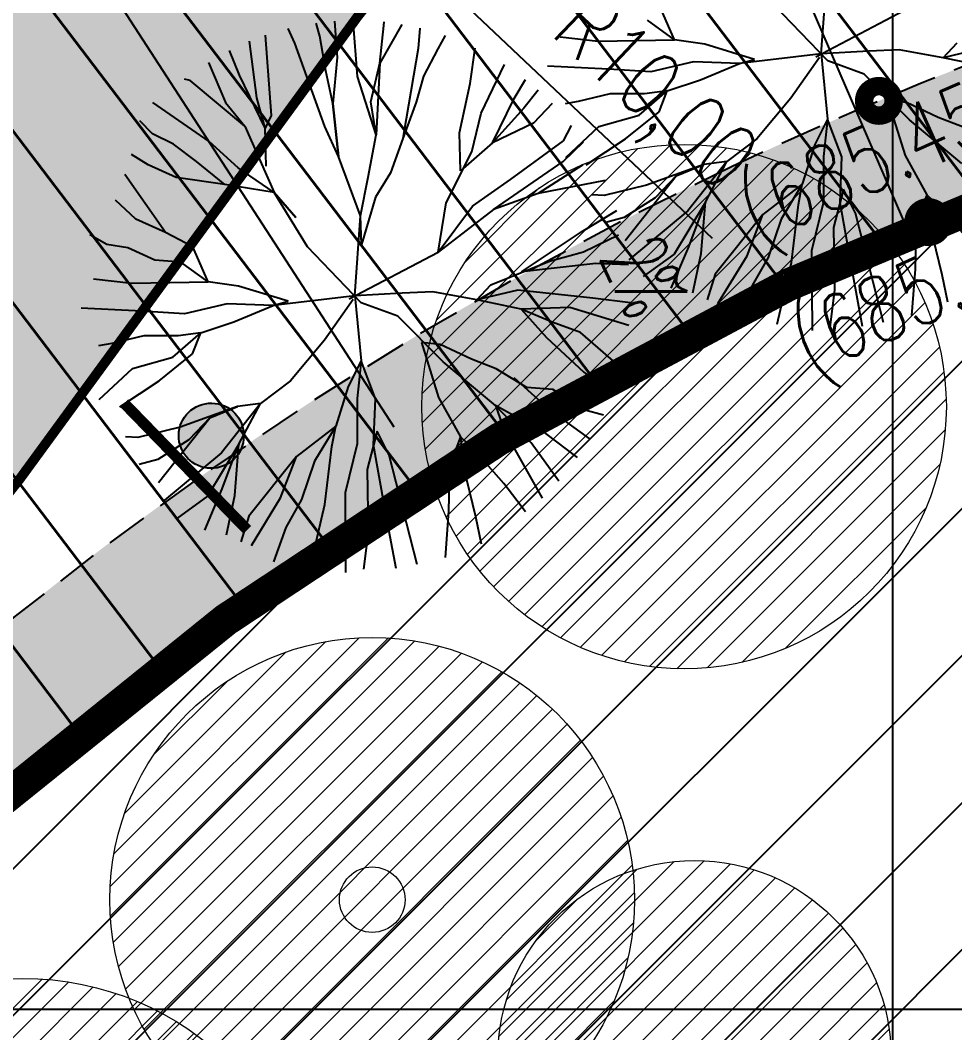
# Model space of a CAD drawing. Extents: x 352140 to 354978, y 6304672 to 6307963.
# Drawn here: x 352286.69 to 352300.95, y 6305999.64 to 6306015.08 of the extents above; entities that cross this region are included whole.
import ezdxf
from ezdxf.enums import TextEntityAlignment as Align

# ---------------------------------------------------------------- set-up
doc = ezdxf.new("R2010")
doc.units = 0
for name, pattern in [('CENTER', [50.800000000000004, 31.75, -6.35, 6.35, -6.35]), ('CONTINUOS', [0]), ('DASHDOT', [1, 0.5, -0.25, 0, -0.25]), ('DASHDOTX2', [2, 1, -0.5, 0, -0.5]), ('DASHED', [19.049999999999997, 12.7, -6.35])]:
    doc.linetypes.add(name, pattern=pattern)
doc.layers.get('0').update_dxf_attribs({"linetype": 'CONTINUOUS'})
for name, color, linetype in [('00-S2_ALL AREA APORTANTES', 150, 'CONTINUOUS'), ('00_Demarc_Señal Proyectada', 1, 'CONTINUOUS'), ('02_Geo ext_Acotamiento', 7, 'CONTINUOUS'), ('02_Geo ext_Eje', 4, 'CONTINUOUS'), ('03_Pav ext_Escurrimiento', 2, 'CONTINUOUS'), ('03_Pav ext_HCV', 34, 'CONTINUOUS'), ('03_Pav ext_Vereda HC', 42, 'CONTINUOUS'), ('03_Pav proy_Solera Tipo A', 1, 'CONTINUOUS'), ('03_S2_Pav ext_Borde vereda', 7, 'CONTINUOUS'), ('03_S3_Pav ext_Cota', 2, 'CONTINUOUS'), ('1-coordenadas', 8, 'CONTINUOUS'), ('Paisajismo', 253, 'CONTINUOUS')]:
    doc.layers.add(name, color=color, linetype=linetype)
doc.layers.add('0_ASD_LINEA OFICIAL', color=253, linetype='DASHDOT', lineweight=20)
doc.layers.add('EJE PROYECTADO', color=7, linetype='DASHDOTX2', lineweight=15)
doc.layers.add('0_ASD_TOPOGRAFIA_ELEMENTOS', color=7, linetype='CONTINUOS', lineweight=5, true_color=0xbdbdbd)
doc.styles.add('JPG_2MM', font='simplex.shx', dxfattribs={"height": 1})
doc.styles.add('ROMANS', font='romans.shx', dxfattribs={"width": 0.75})
doc.dimstyles.new('Principal', dxfattribs={"dimscale": 0, "dimtxt": 2, "dimasz": 2, "dimexe": 1, "dimexo": 1, "dimtad": 1, "dimrnd": 0.05, "dimzin": 1, "dimtxsty": 'ROMANS', "dimcen": 2.5, "dimclrt": 2, "dimaunit": 2, "dimadec": 0, "dimazin": 0, "dimtfac": 1, "dimtmove": 0, "dimatfit": 3, "dimfxl": 1, "dimfxlon": 1, "dimarcsym": 0})
pattern_1 = [(127.2451660467093, (0, 0), (-1.263734244477452, -0.9607975902004564), [])]
pattern_2 = [(0, (0, 0), (0.15875, 0.3175), [0, -0.3175])]

# ---------------------------------------------------------------- blocks, each defined once
blk = doc.blocks.new('COORDENADAS')
at = {"layer": '1-coordenadas'}
for p, q in [((120, -900.625), (120, -0.625)), ((20, -200.625), (1420, -200.625))]:
    blk.add_line(p, q, dxfattribs=at)
blk = doc.blocks.new('*U902')
h = blk.add_hatch(color=256)
edge = h.paths.add_edge_path()
edge.add_ellipse((0, 0), major_axis=(-0.4194812129581035, 0.4194812129581035), ratio=0.9999999968984781, start_angle=0, end_angle=360)
at = {"const_width": 0.2}
blk.add_lwpolyline([(-1.528137758868979, -0.7270930428057909), (1.68639813848722, -0.7232127214472257)], dxfattribs=at)
blk.add_ellipse((0, 0), major_axis=(-0.4194812129581035, 0.4194812129581035), ratio=0.9999999968984781, start_param=3.927291289987745, end_param=10.21047659716733)
blk = doc.blocks.new('*U962')
at = {"layer": 'EJE PROYECTADO', "color": 7, "linetype": 'DASHDOT', "lineweight": 15, "ltscale": 4}
blk.add_arc((352321.2271941525, 6305962.990770246), 65.69859444817429, 114.770317781899, 185.4028671285178, dxfattribs=at)
blk = doc.blocks.new('*D1125')
at = {"layer": '02_Geo ext_Acotamiento', "color": 0, "lineweight": -2, "transparency": 16777216}
for p, q in [((352279.3412900646, 6306029.026145373), (352278.9216622896, 6306028.754276782)), ((352279.8850272461, 6306028.186889824), (352292.3919098652, 6306008.882580675)), ((352292.9356470467, 6306008.043325126), (352292.5160192717, 6306007.771456536))]:
    blk.add_line(p, q, dxfattribs=at)
at = {"layer": '02_Geo ext_Acotamiento', "color": 0, "transparency": 16777216}
for points in [[(352280.0249031708, 6306028.277512687), (352279.7451513209, 6306028.096266961), (352279.3412900646, 6306029.026145373)], [(352292.5317857899, 6306008.973203539), (352292.2520339401, 6306008.791957812), (352292.9356470467, 6306008.043325126)]]:
    blk.add_solid(points, dxfattribs=at)
at = {"layer": '02_Geo ext_Acotamiento', "color": 2, "transparency": 16777216, "insert": (352286.9002927896, 6306019.028306203), "char_height": 1, "attachment_point": 5, "rotation": 302.9384092106143, "style": 'ROMANS'}
blk.add_mtext('25,00', dxfattribs=at)
blk = doc.blocks.new('*D1350')
at = {"layer": '02_Geo ext_Acotamiento', "color": 0, "lineweight": -2, "transparency": 16777216}
blk.add_line((352297.2534815115, 6306011.755710486), (352293.3748767688, 6306015.425096983), dxfattribs=at)
at = {"layer": '02_Geo ext_Acotamiento', "color": 0, "transparency": 16777216}
blk.add_solid([(352293.4894172614, 6306015.546168257), (352293.2603362757, 6306015.30402571), (352292.6484491257, 6306016.112339938)], dxfattribs=at)
at = {"layer": '02_Geo ext_Acotamiento', "color": 2, "transparency": 16777216, "insert": (352296.3012295756, 6306013.9061883), "char_height": 1, "attachment_point": 5, "rotation": 316.58774083203485, "style": 'ROMANS'}
blk.add_mtext('R10,00', dxfattribs=at)
blk = doc.blocks.new('A$C27410629')
at = {"true_color": 0x136734, "transparency": 33554559}
h = blk.add_hatch(dxfattribs=at)
h.set_pattern_fill('ANSI31', color=116, scale=0.5)
h.set_pattern_definition([(45, (-8759.562515186517, -519.1035735587502), (-1.122532015133644, 1.122532015133644), [])])
h.paths.add_polyline_path([(137.5068959888558, 1252.464406617455, 0.1176268807227723), (109.8147584422568, 1254.193915082657, 0.06692451075002814), (94.44469839795602, 1249.334472017372, 0.3153492887079504), (64.30173641118381, 1196.270282113329, 0.02268268711599586), (65.7292635223912, 1185.310127003227), (112.3603922077091, 1218.953454515778), (153.4782689701005, 1161.962272479494), (172.1053089193083, 1139.480769404351), (187.9579650288579, 1141.807885415954), (193.565073162812, 1120.465553675225), (224.197974734232, 1050.129297271156), (250.6203797236194, 989.4787086543838), (268.1526288855184, 972.7353945672494, 7.254700715645028e-06), (291.4898137452492, 983.2987389690225), (238.1945199318034, 1105.633967029937), (205.2934048173047, 1181.112163638985), (177.0531538182076, 1197.651557407602)])
at = {"layer": '0_ASD_LINEA OFICIAL', "ltscale": 8}
blk.add_lwpolyline([(105.3969465088849, 1035.562361611197, 0.5, 0.5, 0.02907839639481551), (96.49739032833118, 1087.586790840495, 0.5, 0.5, 0), (93.67239595213323, 1099.099954622301, 0.5, 0.5, -0.02489181545741437), (93.1686848455247, 1101.536063994684, 0.5, 0.5, 0.02800017550214639), (85.58360530758229, 1125.976145468789, 0.5, 0.5, 0), (80.53034666677559, 1140.452970316577, 0.5, 0.5, -0.01403462392197003), (70.93430501161492, 1165.446933883542, 0.5, 0.5, -0.04113116294258884), (65.72926351752159, 1185.310126999917, 0.5, 0.5, -0.02268268711599493), (64.30173641118381, 1196.270282113328, 0.5, 0.5, -0.3153492887079679), (94.44469839795784, 1249.334472017374, 0.5, 0.5, -0.06692451075014695), (109.8147584422877, 1254.193915082663, 0.5, 0.5, -0.1176268807226383), (137.5068959888558, 1252.464406617455, 0.5, 0.5, -0.04427558294686633), (147.2508640152264, 1248.520743937503, 0.5, 0.5, 0), (172.0219517330806, 1234.851772024538, 0.5, 0.5, 0.01750675280627598), (184.8220180485951, 1228.362281347178, 0.5, 0.5, -0.01158997276834812), (202.0240396122099, 1219.429553328131, 0.5, 0.5, 0.08945083964984361), (234.6303973079339, 1209.248334625051, 0.5, 0.5, 0.02074857105791634), (245.5796070346114, 1209.119370963424, 0.5, 0.5, 0.0292650525021234), (260.9574949201233, 1210.479643781589, 0.5, 0.5, 0.01455169345075628), (283.5421609954101, 1214.484549576147, 0.5, 0.5, 0.03211360147220694), (329.8150799274445, 1226.935406510711, 0.5, 0.5, 0.007917335729782708)], format="xyseb", dxfattribs=at)
blk = doc.blocks.new('1.0 - LO RECABARREN LOTEO PARQUE - VEGETACION PROPUESTA ETAPA MUNICIPAL')
at = {"layer": 'Paisajismo', "color": 251}
for p, q in [((352298.9097082576, 6306014.569976101), (352298.9993847816, 6306015.794920842)), ((352296.6748635262, 6306014.786471238), (352296.4407553097, 6306015.317978639)), ((352299.0093353076, 6306014.466297741), (352298.189431545, 6306015.319542686)), ((352298.8263148851, 6306014.526237944), (352300.1806111348, 6306015.236539257)), ((352291.2611288039, 6306014.841929558), (352291.2056058641, 6306015.041145111)), ((352291.4861574201, 6306015.07137699), (352291.5275735923, 6306014.516802996)), ((352291.8378863456, 6306014.227291594), (352291.7704028233, 6306015.082735986)), ((352292.5141413552, 6306015.021543658), (352292.1792010004, 6306014.432103706)), ((352292.1792010004, 6306014.432103706), (352292.2414990291, 6306015.004217015)), ((352292.2414990291, 6306015.004217015), (352292.2442196676, 6306015.0588591)), ((352296.6748635262, 6306014.786471238), (352296.2586105902, 6306015.086520243)), ((352290.4306060171, 6306014.854897796), (352290.5220246152, 6306013.630774646)), ((352290.8825647533, 6306014.733920834), (352290.7820256782, 6306014.958691752)), ((352292.7871741885, 6306014.964318526), (352292.7631796672, 6306014.652288521)), ((352293.1739086891, 6306014.850617835), (352293.0608882717, 6306014.650101119)), ((352290.2999975764, 6306013.903113704), (352290.1896902942, 6306014.763825843)), ((352291.3413655032, 6306013.462244522), (352290.8825647533, 6306014.733920834)), ((352291.3531554341, 6306014.312827745), (352291.2611288039, 6306014.841929558)), ((352294.9267136774, 6306014.833337264), (352295.5091343492, 6306014.765886014)), ((352295.5091343492, 6306014.765886014), (352296.6748635262, 6306014.786471238)), ((352296.6748635262, 6306014.786471238), (352296.6748635262, 6306014.786471238)), ((352297.1366129459, 6306014.72100452), (352296.6748635262, 6306014.786471238)), ((352297.8944133734, 6306014.488408532), (352297.1366129459, 6306014.72100452)), ((352300.7702537904, 6306014.513281835), (352300.9844247136, 6306014.739397105)), ((352290.0369907581, 6306014.247587376), (352289.8841832025, 6306014.622945345)), ((352292.7631796672, 6306014.652288521), (352292.5823738332, 6306013.57834683)), ((352293.0608882717, 6306014.650101119), (352292.8454914654, 6306014.229481081)), ((352293.5581372245, 6306014.121853431), (352293.6319401122, 6306014.66078461)), ((352298.9097082576, 6306014.569976101), (352297.6629242357, 6306014.423890689)), ((352299.6338133794, 6306014.612608928), (352298.9097082576, 6306014.569976101)), ((352298.9097082576, 6306014.569976101), (352299.0073959121, 6306013.578158558)), ((352300.0997630631, 6306014.631523335), (352299.6338133794, 6306014.612608928)), ((352300.7702537904, 6306014.513281835), (352300.0997630631, 6306014.631523335)), ((352301.3947326889, 6306014.65959006), (352300.7702537904, 6306014.513281835)), ((352289.5633713041, 6306014.440970656), (352289.824240609, 6306013.831232445)), ((352291.5275735923, 6306014.516802996), (352291.4637304555, 6306013.816634469)), ((352292.0397376661, 6306013.838487012), (352292.1792010004, 6306014.432103706)), ((352292.1792010004, 6306014.432103706), (352292.1245904797, 6306013.335124754)), ((352293.7222657887, 6306013.669459991), (352294.0808403315, 6306014.407783193)), ((352295.6633427986, 6306014.338128309), (352294.7356407241, 6306014.384682984)), ((352296.9625110367, 6306014.450582082), (352296.3123129031, 6306014.297102513)), ((352297.6629242357, 6306014.423890689), (352296.9625110367, 6306014.450582082)), ((352297.0671389513, 6306014.174630167), (352297.6629242357, 6306014.423890689)), ((352297.6629242357, 6306014.423890689), (352297.8944133734, 6306014.488408532)), ((352298.8849301443, 6306014.514838715), (352298.4481894232, 6306013.893840001)), ((352299.5655682422, 6306014.26073698), (352299.0093353076, 6306014.466297741)), ((352301.4479196552, 6306014.36930434), (352300.7702537904, 6306014.513281835)), ((352290.4296510024, 6306013.437918992), (352290.0369907581, 6306014.247587376)), ((352291.4637304555, 6306013.816634469), (352291.3531554341, 6306014.312827745)), ((352292.8454914654, 6306014.229481081), (352292.7329770486, 6306013.837535174)), ((352296.3123129031, 6306014.297102513), (352295.6633427986, 6306014.338128309)), ((352300.258095435, 6306013.566154287), (352299.5655682422, 6306014.26073698)), ((352289.2878792635, 6306014.164136781), (352289.1989898899, 6306014.184744845)), ((352290.1190619359, 6306013.469603735), (352289.2878792635, 6306014.164136781)), ((352292.1245904797, 6306013.335124754), (352291.8378863456, 6306014.227291594)), ((352293.3931489622, 6306013.365651627), (352293.5581372245, 6306014.121853431)), ((352294.2279184474, 6306013.890751516), (352294.3991567451, 6306014.179997287)), ((352296.5598943706, 6306014.00551816), (352297.0671389513, 6306014.174630167)), ((352294.5928128501, 6306014.017628075), (352294.3733894418, 6306013.74329669)), ((352295.6918855138, 6306013.960380919), (352295.2022272893, 6306013.84479819)), ((352296.2139567694, 6306013.959664748), (352295.6918855138, 6306013.960380919)), ((352296.1357541074, 6306013.637672305), (352296.5598943706, 6306014.00551816)), ((352296.5598943706, 6306014.00551816), (352296.2139567694, 6306013.959664748)), ((352296.4359839433, 6306013.687325195), (352296.5598943706, 6306014.00551816)), ((352289.5747218921, 6306013.234678213), (352288.716493814, 6306013.827607241)), ((352289.824240609, 6306013.831232445), (352290.1190619359, 6306013.469603735)), ((352290.4296510024, 6306013.437918992), (352290.2999975764, 6306013.903113704)), ((352291.5503258199, 6306013.008648529), (352291.4637304555, 6306013.816634469)), ((352291.4637304555, 6306013.816634469), (352291.5503258199, 6306013.008648529)), ((352292.1245904797, 6306013.335124754), (352292.0397376661, 6306013.838487012)), ((352292.7329770486, 6306013.837535174), (352292.5277246385, 6306013.281057265)), ((352293.8949252809, 6306013.213058094), (352294.2279184474, 6306013.890751516)), ((352294.8045438378, 6306013.815321431), (352294.5210994107, 6306013.512910948)), ((352295.2022272893, 6306013.84479819), (352295.0031228563, 6306013.810194553)), ((352298.4481894232, 6306013.893840001), (352297.9271125546, 6306013.277075093)), ((352299.9261786466, 6306013.861969485), (352300.1886214404, 6306013.019779935)), ((352300.2120814603, 6306013.830703414), (352299.9261786466, 6306013.861969485)), ((352300.6911520655, 6306013.603636904), (352300.2120814603, 6306013.830703414)), ((352290.5220246152, 6306013.630774646), (352290.4296510024, 6306013.437918992)), ((352293.5828032811, 6306013.075840335), (352293.7222657887, 6306013.669459991)), ((352294.3733894418, 6306013.74329669), (352293.8949252809, 6306013.213058094)), ((352295.5184490253, 6306013.465624525), (352296.1357541074, 6306013.637672305)), ((352295.9251060321, 6306013.2733853), (352296.4359839433, 6306013.687325195)), ((352288.7098353408, 6306013.354214786), (352288.516669697, 6306013.550015823)), ((352290.1190619359, 6306013.469603735), (352290.5674987065, 6306012.457353301)), ((352291.5503258199, 6306013.008648529), (352291.3413655032, 6306013.462244522)), ((352292.5823738332, 6306013.57834683), (352292.5277246385, 6306013.281057265)), ((352294.5210994107, 6306013.512910948), (352293.8949252809, 6306013.213058094)), ((352294.9776830683, 6306013.242705433), (352295.1013712848, 6306013.476714445)), ((352295.0129478203, 6306012.991885873), (352295.5184490253, 6306013.465624525)), ((352299.0073959121, 6306013.578158558), (352298.8105453494, 6306013.190446459)), ((352299.0073959121, 6306013.578158558), (352298.9450949107, 6306013.006047613)), ((352299.0073959121, 6306013.578158558), (352299.0073959121, 6306013.578158558)), ((352299.2238260523, 6306013.000521695), (352299.0073959121, 6306013.578158558)), ((352301.0535079917, 6306012.900243362), (352300.258095435, 6306013.566154287)), ((352301.0643645793, 6306013.458016345), (352300.6911520655, 6306013.603636904)), ((352289.0316077329, 6306013.194257461), (352288.7098353408, 6306013.354214786)), ((352290.4453219306, 6306012.857400994), (352290.4296510024, 6306013.437918992)), ((352291.9994739551, 6306012.690031912), (352292.1245904797, 6306013.335124754)), ((352293.408819752, 6306012.785134123), (352293.3931489622, 6306013.365651627)), ((352289.3820707683, 6306012.931350201), (352289.0316077329, 6306013.194257461)), ((352290.0196676173, 6306012.831679874), (352289.5747218921, 6306013.234678213)), ((352292.5277246385, 6306013.281057265), (352292.3410214465, 6306012.75748493)), ((352293.8949252809, 6306013.213058094), (352293.408819752, 6306012.785134123)), ((352294.1707025592, 6306012.657209558), (352294.9776830683, 6306013.242705433)), ((352294.9759584086, 6306012.929464917), (352295.2821560183, 6306013.228578033)), ((352295.3259427619, 6306012.876617848), (352295.9251060321, 6306013.2733853)), ((352297.9271125546, 6306013.277075093), (352297.4700792399, 6306012.927797448)), ((352298.8105453494, 6306013.190446459), (352298.6196397474, 6306012.582492401)), ((352288.6444263414, 6306012.877696775), (352288.3912996372, 6306013.03692431)), ((352291.8857336553, 6306012.103581238), (352291.5503258199, 6306013.008648529)), ((352293.1891021556, 6306012.300416137), (352293.5828032811, 6306013.075840335)), ((352298.9450949107, 6306013.006047613), (352298.944383546, 6306012.312413797)), ((352299.1973924815, 6306012.299718897), (352299.2238260523, 6306013.000521695)), ((352300.1886214404, 6306013.019779935), (352300.522283754, 6306012.419338691)), ((352289.0741239825, 6306012.684124948), (352288.6444263414, 6306012.877696775)), ((352289.8126726583, 6306012.579825647), (352289.3820707683, 6306012.931350201)), ((352293.9110373001, 6306012.1965126), (352294.9759584086, 6306012.929464917)), ((352295.2725043952, 6306012.881076722), (352294.5911579053, 6306012.441542277)), ((352297.121360903, 6306012.886081623), (352296.2466122134, 6306012.569218921)), ((352296.6984494955, 6306012.712738171), (352297.121360903, 6306012.886081623)), ((352297.121360903, 6306012.886081623), (352296.6984494955, 6306012.712738171)), ((352297.4700792399, 6306012.927797448), (352296.8748114466, 6306012.179405513)), ((352297.4700792399, 6306012.927797448), (352297.121360903, 6306012.886081623)), ((352297.1433960458, 6306012.309736869), (352297.4700792399, 6306012.927797448)), ((352288.9113743327, 6306011.844992128), (352288.2869609367, 6306012.732064058)), ((352290.5674987065, 6306012.457353301), (352290.0196676173, 6306012.831679874)), ((352291.8857336553, 6306012.103581238), (352291.9994739551, 6306012.690031912)), ((352292.3410214465, 6306012.75748493), (352292.1112778306, 6306012.388341039)), ((352295.9180964103, 6306011.725662972), (352296.6984494955, 6306012.712738171)), ((352296.6984494955, 6306012.712738171), (352296.3771937711, 6306012.373567047)), ((352289.8126726583, 6306012.579825647), (352289.0741239825, 6306012.684124948)), ((352290.5674987065, 6306012.457353301), (352289.8126726583, 6306012.579825647)), ((352293.5922384604, 6306012.246349245), (352294.1707025592, 6306012.657209558)), ((352295.6144750451, 6306012.637839529), (352294.5911579053, 6306012.441542277)), ((352296.2466122134, 6306012.569218921), (352295.6019923473, 6306012.41044663)), ((352298.6196397474, 6306012.582492401), (352298.0199606123, 6306012.123469782)), ((352298.6196397474, 6306012.582492401), (352298.2971581383, 6306012.048816508)), ((352298.5623270234, 6306012.274631565), (352298.6196397474, 6306012.582492401)), ((352290.8952160577, 6306012.077154017), (352290.5674987065, 6306012.457353301)), ((352290.5674987065, 6306012.457353301), (352290.8952160577, 6306012.077154017)), ((352291.0757804188, 6306011.628203082), (352290.5674987065, 6306012.457353301)), ((352292.1112778306, 6306012.388341039), (352291.8976235751, 6306011.663097319)), ((352294.5911579053, 6306012.441542277), (352293.9110373001, 6306012.1965126)), ((352294.5911579053, 6306012.441542277), (352293.9110373001, 6306012.1965126)), ((352295.6019923473, 6306012.41044663), (352295.411453535, 6306012.420008565)), ((352299.2488507079, 6306012.507748848), (352299.098754989, 6306011.922808114)), ((352299.4343759613, 6306012.141680988), (352299.2488507079, 6306012.507748848)), ((352300.522283754, 6306012.419338691), (352300.3559699455, 6306011.98076127)), ((352300.7249293359, 6306012.229814156), (352300.522283754, 6306012.419338691)), ((352300.522283754, 6306012.419338691), (352300.567069698, 6306011.960284199)), ((352288.4569046665, 6306012.052548131), (352288.1465919116, 6306012.342059532)), ((352293.0669600085, 6306011.545199652), (352293.1891021556, 6306012.300416137)), ((352293.0669600085, 6306011.545199652), (352293.5922384604, 6306012.246349245)), ((352296.3771937711, 6306012.373567047), (352295.9058136501, 6306012.075765551)), ((352297.1433960458, 6306012.309736869), (352296.6653583455, 6306011.516155542)), ((352296.8896749223, 6306011.628800915), (352297.1433960458, 6306012.309736869)), ((352297.0797741131, 6306011.527212673), (352297.1433960458, 6306012.309736869)), ((352298.4545241777, 6306011.388146783), (352298.5623270234, 6306012.274631565)), ((352298.944383546, 6306012.312413797), (352298.763625313, 6306011.568599502)), ((352299.395791723, 6306011.190042085), (352299.1973924815, 6306012.299718897)), ((352301.182951701, 6306011.709916913), (352300.7249293359, 6306012.229814156)), ((352291.7960571313, 6306010.878636496), (352291.8857336553, 6306012.103581238)), ((352291.8976235751, 6306011.663097319), (352291.8857336553, 6306012.103581238)), ((352293.9110373001, 6306012.1965126), (352293.0669600085, 6306011.545199652)), ((352295.2537106363, 6306011.857994827), (352295.7924584783, 6306012.183966704)), ((352295.9058136501, 6306012.075765551), (352295.622884389, 6306011.996910941)), ((352296.8748114466, 6306012.179405513), (352295.9750937711, 6306011.429374673)), ((352298.0199606123, 6306012.123469782), (352297.2932355313, 6306011.210708043)), ((352297.7784160303, 6306011.492153198), (352298.0199606123, 6306012.123469782)), ((352299.8597961456, 6306010.4745587), (352299.4343759613, 6306012.141680988)), ((352288.9113743327, 6306011.844992128), (352288.4569046665, 6306012.052548131)), ((352298.2971581383, 6306012.048816508), (352298.0990795448, 6306011.466599043)), ((352299.098754989, 6306011.922808114), (352299.1148149737, 6306010.966401077)), ((352300.3559699455, 6306011.98076127), (352300.3405415653, 6306011.287131848)), ((352300.567069698, 6306011.960284199), (352300.7493766098, 6306011.20670958)), ((352288.0169187541, 6306011.663272944), (352287.7537624496, 6306011.81182808)), ((352289.3271041834, 6306011.626639035), (352288.9113743327, 6306011.844992128)), ((352294.3382967963, 6306011.247752654), (352295.2537106363, 6306011.857994827)), ((352295.2824570673, 6306011.552454219), (352295.8196241196, 6306011.813116333)), ((352288.335717592, 6306011.613436298), (352288.0169187541, 6306011.663272944)), ((352288.7489961488, 6306011.423510937), (352288.335717592, 6306011.613436298)), ((352289.5612123999, 6306011.095131634), (352289.3271041834, 6306011.626639035)), ((352291.8956841813, 6306010.774958136), (352291.0757804188, 6306011.628203082)), ((352296.6216069874, 6306010.999341108), (352296.8896749223, 6306011.628800915)), ((352291.7126637588, 6306010.83489834), (352293.0669600085, 6306011.545199652)), ((352294.7680365241, 6306011.409081168), (352295.2824570673, 6306011.552454219)), ((352296.6653583455, 6306011.516155542), (352296.1963844731, 6306011.176561233)), ((352296.9544509166, 6306010.92828737), (352297.0797741131, 6306011.527212673)), ((352297.334603735, 6306010.762685278), (352297.7784160303, 6306011.492153198)), ((352298.0990795448, 6306011.466599043), (352297.8579605307, 6306011.038810023)), ((352298.763625313, 6306011.568599502), (352298.7706044309, 6306010.350097679)), ((352289.1449594639, 6306011.395180638), (352288.7489961488, 6306011.423510937)), ((352289.5612123999, 6306011.095131634), (352289.1449594639, 6306011.395180638)), ((352293.8707735874, 6306011.0480575), (352294.7680365241, 6306011.409081168)), ((352295.471649775, 6306011.375627771), (352294.3382967963, 6306011.247752654)), ((352295.9732468194, 6306011.35423821), (352295.471649775, 6306011.375627771)), ((352298.2359026971, 6306010.449887111), (352298.4545241777, 6306011.388146783)), ((352287.8130625511, 6306011.14199766), (352288.395483223, 6306011.07454641)), ((352297.2932355313, 6306011.210708043), (352297.1720008638, 6306010.821809849)), ((352299.5402273671, 6306010.4133481), (352299.395791723, 6306011.190042085)), ((352300.3405415653, 6306011.287131848), (352300.2863722933, 6306010.582705035)), ((352300.7493766098, 6306011.20670958), (352300.8384310068, 6306010.787732009)), ((352288.395483223, 6306011.07454641), (352289.5612123999, 6306011.095131634)), ((352289.5612123999, 6306011.095131634), (352289.5612123999, 6306011.095131634)), ((352290.0229618197, 6306011.029664915), (352289.5612123999, 6306011.095131634)), ((352290.7807622471, 6306010.797068927), (352290.0229618197, 6306011.029664915)), ((352293.6566026641, 6306010.821942231), (352293.8707735874, 6306011.0480575)), ((352297.8579605307, 6306011.038810023), (352297.671257337, 6306010.515237688)), ((352291.7960571313, 6306010.878636496), (352290.5492731094, 6306010.732551085)), ((352292.5201622532, 6306010.921269324), (352291.7960571313, 6306010.878636496)), ((352291.7960571313, 6306010.878636496), (352291.8937447859, 6306009.886818954)), ((352292.9861119368, 6306010.940183731), (352292.5201622532, 6306010.921269324)), ((352293.6566026641, 6306010.821942231), (352292.9861119368, 6306010.940183731)), ((352294.2810815626, 6306010.968250455), (352293.6566026641, 6306010.821942231)), ((352295.4246971112, 6306010.843187367), (352294.2810815626, 6306010.968250455)), ((352295.998920151, 6306010.773502676), (352295.4246971112, 6306010.843187367)), ((352299.1148149737, 6306010.966401077), (352299.042200461, 6306010.403054433)), ((352288.5496916723, 6306010.646788704), (352287.6219895979, 6306010.69334338)), ((352289.8488599104, 6306010.759242478), (352289.1986617768, 6306010.605762908)), ((352290.5492731094, 6306010.732551085), (352289.8488599104, 6306010.759242478)), ((352289.953487825, 6306010.483290562), (352290.5492731094, 6306010.732551085)), ((352290.5492731094, 6306010.732551085), (352290.7807622471, 6306010.797068927)), ((352291.771279018, 6306010.823499111), (352291.334538297, 6306010.202500396)), ((352292.4519171159, 6306010.569397375), (352291.8956841813, 6306010.774958136)), ((352294.3342685289, 6306010.677964736), (352293.6566026641, 6306010.821942231)), ((352295.0751434147, 6306010.701122121), (352294.3342685289, 6306010.677964736)), ((352294.3342685289, 6306010.677964736), (352294.7214662548, 6306010.247440377)), ((352294.8061639966, 6306010.47663422), (352294.3342685289, 6306010.677964736)), ((352295.9759260855, 6306010.427187496), (352295.0751434147, 6306010.701122121)), ((352289.1986617768, 6306010.605762908), (352288.5496916723, 6306010.646788704)), ((352293.1444443088, 6306009.874814683), (352292.4519171159, 6306010.569397375)), ((352289.4462432443, 6306010.314178555), (352289.953487825, 6306010.483290562)), ((352295.2379917714, 6306010.319614434), (352294.8061639966, 6306010.47663422)), ((352288.5782343876, 6306010.269041315), (352288.088576163, 6306010.153458585)), ((352289.1003056432, 6306010.268325143), (352288.5782343876, 6306010.269041315)), ((352289.0221029811, 6306009.946332701), (352289.4462432443, 6306010.314178555)), ((352289.4462432443, 6306010.314178555), (352289.1003056432, 6306010.268325143)), ((352289.322332817, 6306009.995985591), (352289.4462432443, 6306010.314178555)), ((352294.7214662548, 6306010.247440377), (352295.2871441062, 6306009.715769831)), ((352295.8560371716, 6306009.786998852), (352295.2379917714, 6306010.319614434)), ((352288.088576163, 6306010.153458585), (352287.88947173, 6306010.118854948)), ((352291.334538297, 6306010.202500396), (352290.8134614283, 6306009.585735489)), ((352292.8125275203, 6306010.17062988), (352293.0749703142, 6306009.32844033)), ((352293.098430334, 6306010.139363809), (352292.8125275203, 6306010.17062988)), ((352293.5775009392, 6306009.912297299), (352293.098430334, 6306010.139363809)), ((352288.404797899, 6306009.774284921), (352289.0221029811, 6306009.946332701)), ((352288.8114549058, 6306009.582045696), (352289.322332817, 6306009.995985591)), ((352293.9507134531, 6306009.766676741), (352293.5775009392, 6306009.912297299)), ((352287.899296694, 6306009.300546268), (352288.404797899, 6306009.774284921)), ((352291.8937447859, 6306009.886818954), (352291.6968942231, 6306009.499106854)), ((352291.8937447859, 6306009.886818954), (352291.8314437844, 6306009.314708008)), ((352291.8937447859, 6306009.886818954), (352291.8937447859, 6306009.886818954)), ((352292.110174926, 6306009.309182091), (352291.8937447859, 6306009.886818954)), ((352293.9398568654, 6306009.208903758), (352293.1444443088, 6306009.874814683)), ((352294.4184099796, 6306009.480968662), (352293.9507134531, 6306009.766676741)), ((352294.7559712582, 6306009.149952575), (352294.2258700804, 6306009.628872019)), ((352295.2871441062, 6306009.715769831), (352295.7252453439, 6306009.383112954)), ((352288.2122916356, 6306009.185278243), (352288.8114549058, 6306009.582045696)), ((352290.8134614283, 6306009.585735489), (352290.3564281136, 6306009.236457843)), ((352291.6968942231, 6306009.499106854), (352291.5059886211, 6306008.891152796)), ((352294.8143711469, 6306009.452637764), (352294.4184099796, 6306009.480968662)), ((352295.2892393422, 6306009.14118953), (352294.8143711469, 6306009.452637764)), ((352291.8314437844, 6306009.314708008), (352291.8307324197, 6306008.621074192)), ((352292.0837413552, 6306008.608379292), (352292.110174926, 6306009.309182091)), ((352293.0749703142, 6306009.32844033), (352293.4086326277, 6306008.727999086)), ((352290.0077097767, 6306009.194742018), (352289.1329610872, 6306008.877879316)), ((352289.5847983693, 6306009.021398567), (352290.0077097767, 6306009.194742018)), ((352290.0077097767, 6306009.194742018), (352289.5847983693, 6306009.021398567)), ((352290.3564281136, 6306009.236457843), (352289.7611603203, 6306008.488065909)), ((352290.3564281136, 6306009.236457843), (352290.0077097767, 6306009.194742018)), ((352290.0297449196, 6306008.618397265), (352290.3564281136, 6306009.236457843)), ((352294.7122176618, 6306008.782648965), (352293.9398568654, 6306009.208903758)), ((352293.9398568654, 6306009.208903758), (352294.0770883044, 6306008.814521555)), ((352294.4864590988, 6306008.640074782), (352293.9398568654, 6306009.208903758)), ((352295.3829235542, 6306008.698025767), (352294.7559712582, 6306009.149952575)), ((352295.5873956452, 6306009.061808781), (352295.2892393422, 6306009.14118953)), ((352288.8044452841, 6306008.034323367), (352289.5847983693, 6306009.021398567)), ((352289.5847983693, 6306009.021398567), (352289.2635426449, 6306008.682227442)), ((352289.1329610872, 6306008.877879316), (352288.488341221, 6306008.719107025)), ((352291.5059886211, 6306008.891152796), (352290.906309486, 6306008.432130178)), ((352291.5059886211, 6306008.891152796), (352291.183507012, 6306008.357476903)), ((352291.4486758971, 6306008.58329196), (352291.5059886211, 6306008.891152796)), ((352288.488341221, 6306008.719107025), (352288.2978024087, 6306008.728668961)), ((352289.2635426449, 6306008.682227442), (352288.7921625238, 6306008.384425947)), ((352292.1351995816, 6306008.816409243), (352291.9851038628, 6306008.23146851)), ((352292.320724835, 6306008.450341383), (352292.1351995816, 6306008.816409243)), ((352293.4086326277, 6306008.727999086), (352293.2423188192, 6306008.289421665)), ((352293.6112782096, 6306008.538474551), (352293.4086326277, 6306008.727999086)), ((352293.4086326277, 6306008.727999086), (352293.4534185717, 6306008.268944594)), ((352294.0770883044, 6306008.814521555), (352294.6553983212, 6306007.796546517)), ((352295.1905351824, 6306008.414629676), (352294.7122176618, 6306008.782648965)), ((352290.0297449196, 6306008.618397265), (352289.5517072192, 6306007.824815937)), ((352289.776023796, 6306007.93746131), (352290.0297449196, 6306008.618397265)), ((352289.9661229869, 6306007.835873068), (352290.0297449196, 6306008.618397265)), ((352291.3408730514, 6306007.696807179), (352291.4486758971, 6306008.58329196)), ((352291.8307324197, 6306008.621074192), (352291.6499741867, 6306007.877259897)), ((352292.2821405968, 6306007.49870248), (352292.0837413552, 6306008.608379292)), ((352294.0693005748, 6306008.018577308), (352293.6112782096, 6306008.538474551)), ((352294.9086301654, 6306008.05250844), (352294.4864590988, 6306008.640074782)), ((352288.7921625238, 6306008.384425947), (352288.5092332627, 6306008.305571336)), ((352289.7611603203, 6306008.488065909), (352288.8614426448, 6306007.738035069)), ((352290.906309486, 6306008.432130178), (352290.179584405, 6306007.519368438)), ((352290.664764904, 6306007.800813593), (352290.906309486, 6306008.432130178)), ((352292.7461450193, 6306006.783219095), (352292.320724835, 6306008.450341383)), ((352291.183507012, 6306008.357476903), (352290.9854284186, 6306007.775259438)), ((352291.9851038628, 6306008.23146851), (352292.0011638474, 6306007.275061472)), ((352293.2423188192, 6306008.289421665), (352293.226890439, 6306007.595792243)), ((352293.4534185717, 6306008.268944594), (352293.6357254835, 6306007.515369976)), ((352289.5079558612, 6306007.308001503), (352289.776023796, 6306007.93746131)), ((352294.3980585687, 6306007.587985737), (352294.0693005748, 6306008.018577308)), ((352289.5517072192, 6306007.824815937), (352289.0827333468, 6306007.485221628)), ((352289.8407997903, 6306007.236947766), (352289.9661229869, 6306007.835873068)), ((352290.2209526087, 6306007.071345674), (352290.664764904, 6306007.800813593)), ((352290.9854284186, 6306007.775259438), (352290.7443094045, 6306007.347470419)), ((352291.6499741867, 6306007.877259897), (352291.6569533046, 6306006.658758074)), ((352291.1222515708, 6306006.758547506), (352291.3408730514, 6306007.696807179)), ((352293.226890439, 6306007.595792243), (352293.172721167, 6306006.89136543)), ((352290.179584405, 6306007.519368438), (352290.0583497375, 6306007.130470244)), ((352292.4265762408, 6306006.722008496), (352292.2821405968, 6306007.49870248)), ((352293.6357254835, 6306007.515369976), (352293.7247798805, 6306007.096392404)), ((352290.7443094045, 6306007.347470419), (352290.5576062108, 6306006.823898084)), ((352292.0011638474, 6306007.275061472), (352291.9285493347, 6306006.711714828))]:
    blk.add_line(p, q, dxfattribs=at)

msp = doc.modelspace()

# ---------------------------------------------------------------- hatches: boundary and pattern name
at = {"layer": '00-S2_ALL AREA APORTANTES', "linetype": 'DASHED', "lineweight": 40, "ltscale": 0.25}
h = msp.add_hatch(dxfattribs=at)
h.set_pattern_fill('ANSI31', color=150, scale=0.5, angle=82.24516604670926)
h.set_pattern_definition(pattern_1)
h.paths.add_polyline_path([(352293.7006820881, 6306022.644742838, -0.005954419945853799), (352295.2747028061, 6306023.347256945), (352290.3168473275, 6306034.820796145, 0.144517673228416), (352256.2641270838, 6306006.522685177), (352266.6493164952, 6305999.563445604, -0.1378881760450666)])
h = msp.add_hatch(dxfattribs=at)
h.set_pattern_fill('ANSI31', color=150, scale=0.5, angle=82.24516604670926)
h.set_pattern_definition(pattern_1)
h.paths.add_polyline_path([(352329.0790281165, 6306029.104679774, 0.1201643154600436), (352295.2747028061, 6306023.347256945), (352300.2329957008, 6306011.872705468, -0.1201719451323547), (352328.200499289, 6306016.635590354)])
h = msp.add_hatch(dxfattribs=at)
h.set_pattern_fill('ANSI31', color=82, scale=0.5, angle=82.24516604670926)
h.set_pattern_definition(pattern_1)
h.paths.add_polyline_path([(352298.9308368328, 6306011.291528256, -0.005954419946632832), (352300.2329957008, 6306011.872705468), (352295.2747028061, 6306023.347256945, 0.005954419945873325), (352293.7006820881, 6306022.644742838, 0.1378881760450447), (352266.6493164952, 6305999.563445604), (352277.0322715928, 6305992.605703273, -0.1378694005495045)])
at = {"layer": '03_Pav ext_HCV'}
h = msp.add_hatch(dxfattribs=at)
h.set_pattern_fill('SWAMP', color=256, scale=0.025, angle=-5.87842838446813e-10, style=0)
h.set_pattern_definition([(359.9999999994121, (0, 0), (0.3175000000056422, 0.5499261309017425), [0.079375, -0.555625]), (90, (0.0396875, -4.071855352894005e-13), (-0.3174999999943578, 0.5499261309082575), [0.0396875, -1.06016476181]), (90, (0.049609375, -5.089819191117507e-13), (-0.3174999999943578, 0.5499261309082575), [0.03175, -1.06810226181]), (90, (0.029765625, -3.053891514670504e-13), (-0.3174999999943578, 0.5499261309082575), [0.03175, -1.06810226181]), (59.99999999941215, (0.05953125000000001, -6.107783029341008e-13), (-0.3174999995629745, 0.5499261311573168), [0.0254, -0.6096]), (119.9999999994121, (0.01984375, -2.035927676447003e-13), (-0.6349999995686166, 2.555744082988348e-10), [0.0254, -0.6095999999999999])])
h.paths.add_polyline_path([(352360.868372727, 6306028.31840835, 0.2867501767208371), (352276.1412867496, 6306023.175510557, 0.01869958964940587), (352271.7705830562, 6306019.63894139, 0.1387730875209856), (352249.4208122046, 6305985.325619695, 0.08211699766830355), (352247.1096555825, 6305968.544474194), (352254.11489188, 6305968.473110226, -0.0849190631894005), (352256.1782145034, 6305983.480684427, -0.1378571209184878), (352276.3741181307, 6306014.365663016, -0.08216666129112944), (352277.762515263, 6306015.224032857), (352283.6096528716, 6306017.625902134, -0.7562922686620178), (352284.3226251645, 6306016.717655372), (352280.5182882363, 6306011.50930614, -0.05613840177760803), (352279.7611070714, 6306010.685063163, 0.1378525137337985), (352260.9870741788, 6305982.104565816), (352259.4697379309, 6305977.322016968, 0.03125424276533748), (352257.2518488735, 6305968.441153317), (352264.3677510897, 6305968.368661969, -0.02665530429574394), (352266.1419831768, 6305975.205145839), (352267.6593194248, 6305979.987694686, -0.1347586241790884), (352283.8411908795, 6306004.95120816, 0.05309188545623043), (352286.6875024904, 6306008.087643748), (352291.8375113436, 6306015.138292825, -0.1315344263085925), (352295.8643306832, 6306018.383788061, -0.2245901210606135), (352352.3677380227, 6306016.96834866, -0.1771469914567127), (352353.7775416014, 6306015.464844507), (352355.0256382796, 6306012.534005799, 0.1587547824207233), (352356.2473872155, 6306011.133888852), (352356.61527247, 6306010.904603812, 0.03127920765357715), (352404.2635354987, 6305985.296902456, 0.1549179150466921), (352406.0652175725, 6305985.073782303), (352409.3647523095, 6305985.688455695, -0.1516099281221849), (352411.13108648, 6305985.481296828, 0.09607903957190114), (352450.5630709757, 6305976.410355219, 0.02015954793188863), (352451.6638567296, 6305976.417867715, 0.03045081609371835), (352465.8170346431, 6305977.967684446, -0.006248532946582673), (352484.699637598, 6305980.9866748, 0.02063806963239873), (352496.4057222297, 6305983.221488672, 0.002065357639369774), (352497.5663418849, 6305983.498192595), (352495.9099347821, 6305990.600186132), (352492.9982529592, 6305990.597078585, -0.7874431456719597), (352492.7225948891, 6305991.73057545), (352495.3422021209, 6305993.034390673), (352493.6820656086, 6306000.152374386, 0.03088089592298866), (352481.5194309896, 6305996.589871377, -0.06443924997046216), (352455.7354173818, 6305990.740502411), (352459.2428169689, 6305990.830949344), (352455.7354173818, 6305990.740502411, -0.01148082269427051), (352451.0179998683, 6305990.402995264, -0.02776823934322075), (352440.8206754049, 6305991.327020614), (352444.24992591, 6305990.587070875), (352440.8206754049, 6305991.327020614, -0.07020690110198488), (352416.0878331155, 6305998.601983743), (352416.6023085983, 6305998.041795899), (352413.0038271977, 6305999.99411206, -0.03572216795586271)])
at = {"layer": '03_Pav ext_Vereda HC'}
h = msp.add_hatch(dxfattribs=at)
h.set_pattern_fill('DOTS', color=256, scale=0.2, style=0)
h.set_pattern_definition(pattern_2)
h.paths.add_polyline_path([(352245.1216007715, 6305966.76463357, -0.2964703205968859), (352293.7797452058, 6306034.07395839, -0.01723014785189112), (352299.1708794312, 6306035.970828445), (352298.6173009273, 6306037.898180557, 0.01746017053733891), (352293.034131333, 6306035.929969454, 0.3317039233778294), (352243.2728629675, 6305956.814607169, 0.0258747299126971), (352245.2972159379, 6305941.43279373), (352247.2497048021, 6305941.873315169, -0.02574176031498759), (352245.2666067368, 6305956.972676086, -0.01902970473064695), (352245.0286123421, 6305962.76537331), (352247.1838539973, 6305962.743417364), (352247.0992895659, 6305963.420647291, -0.0159708630291212), (352246.7885979969, 6305966.747651482)])
h.paths.add_polyline_path([(352253.202718854, 6305919.521212802, -0.02729507120653021), (352248.6794498394, 6305935.021355581), (352246.7287635027, 6305934.579765432, 0.0273175393884115), (352251.3162198428, 6305918.857043033, 0.01366366352325792), (352261.1293666402, 6305893.240833984), (352268.1121753161, 6305873.236136256, 0.0174149292547119), (352273.9824393388, 6305856.846020706, -0.04065829881598112), (352278.5406824907, 6305841.981882771, -0.002815204870514257), (352279.5853923202, 6305837.240456396), (352281.5467707088, 6305837.63258653, 0.002827696168354524), (352280.4927458571, 6305842.41718357, 0.04061447099041689), (352275.8445983889, 6305857.575730287, -0.01745248582009506), (352270.0092754966, 6305873.869957016), (352262.9987199025, 6305893.954145496, -0.01369231240421081)])
h = msp.add_hatch(dxfattribs=at)
h.set_pattern_fill('DOTS', color=256, scale=0.2, style=0)
h.set_pattern_definition(pattern_2)
h.paths.add_polyline_path([(352533.7781987465, 6305988.647630177, 0.001234498587345054), (352535.675126165, 6305989.286498093), (352535.0273047538, 6305991.17866681, -0.001236873237655371), (352533.135689451, 6305990.541615871, -0.02053009870907239), (352503.8853697219, 6305981.940228953), (352503.2840382411, 6305984.518491437), (352499.4039184833, 6305983.544208242), (352499.9993888386, 6305980.991075858, -0.008887102906639828), (352487.1047705442, 6305978.156272031, -0.01455549524336389), (352464.6282001356, 6305974.170378275, -0.008990183444713605), (352459.9926205119, 6305973.570179023), (352460.1984365283, 6305971.58073849, 0.009019331760126793), (352464.9206284034, 6305972.191872346, 0.01455169346436648), (352487.5052945014, 6305976.196778146, 0.03211359260083807)])
h.paths.add_polyline_path([(352453.0159213872, 6305972.983824089, -0.006800505392013569), (352449.4833227422, 6305972.830716716, -0.009066641678675507), (352444.7696182578, 6305972.776126778), (352444.5771080579, 6305970.777466943, 0.01638310348206576), (352453.2219476647, 6305970.992351152)])
h.paths.add_polyline_path([(352389.6460369565, 6305991.879874823, -0.01753322086345317), (352376.9513572304, 6305998.31509122), (352352.1532079588, 6306011.99899601, 0.04440363374849853), (352342.0535807689, 6306016.089608755, 0.1133237876608219), (352314.4714570942, 6306018.047333277), (352314.9360717349, 6306016.097052595, -0.1572406347358349), (352351.2139975071, 6306010.232972499), (352375.9850852466, 6305996.564000573, 0.01750636999426037), (352388.7848668274, 6305990.074641938, -0.0115901603268221), (352405.9871731158, 6305981.141781882, 0.08676206377402094), (352437.5751283566, 6305971.093253941), (352437.7670282808, 6305973.085577833, -0.0864982168626583), (352406.9311932966, 6305982.905094895, 0.01159024218480682)])
h.paths.add_polyline_path([(352298.9308368328, 6306011.291528256, -0.04076991370934013), (352308.0869286793, 6306014.635858133), (352307.6251471448, 6306016.57596012, 0.04303443395370096), (352297.5531387314, 6306012.854879401, 0.2722251189562815), (352266.1428912832, 6305966.550484804), (352264.4334961653, 6305966.567898809, 0.01531595787327513), (352263.8567137016, 6305962.573567073), (352266.0299973136, 6305962.551427328, 0.02154698335859366), (352266.2729303729, 6305957.80291892, 0.06328346041658212), (352273.0108519612, 6305926.495241333, 0.007703608626722357), (352278.1261176605, 6305912.650623268), (352279.9891282905, 6305913.378097652, -0.007677046379327455), (352274.9122720578, 6305927.117035691, -0.06339052285138146), (352268.2648698924, 6305957.982510693, -0.3183358391945924)])
at = {"layer": '0_ASD_TOPOGRAFIA_ELEMENTOS'}
h = msp.add_hatch(dxfattribs=at)
h.set_pattern_fill('ANSI31', color=256, scale=0.1)
h.set_pattern_definition([(45, (345994.0440033498, 6304269.439532859), (-0.2245064030267289, 0.2245064030267289), [])])
edge = h.paths.add_edge_path()
edge.add_arc((352296.8182206908, 6306009.191709173), 4, 0, 360)
h = msp.add_hatch(dxfattribs=at)
h.set_pattern_fill('ANSI31', color=256, scale=0.1)
h.set_pattern_definition([(45, (345989.2881799694, 6304261.9169508), (-0.2245064030267289, 0.2245064030267289), [])])
edge = h.paths.add_edge_path()
edge.add_arc((352292.0623973102, 6306001.669127113), 4, 0, 360)
h = msp.add_hatch(dxfattribs=at)
h.set_pattern_fill('ANSI31', color=256, scale=0.1)
h.set_pattern_definition([(45, (345994.2037615288, 6304259.514509914), (-0.2245064030267289, 0.2245064030267289), [])])
edge = h.paths.add_edge_path()
edge.add_arc((352296.9779788697, 6305999.266686227), 3, 0, 360)
h = msp.add_hatch(dxfattribs=at)
h.set_pattern_fill('ANSI31', color=256, scale=0.1)
h.set_pattern_definition([(45, (345983.9587209179, 6304256.21624859), (-0.2245064030267289, 0.2245064030267289), [])])
edge = h.paths.add_edge_path()
edge.add_arc((352286.7329382588, 6305995.968424903), 4.5, 0, 360)

# ---------------------------------------------------------------- linework, layer by layer
at = {"layer": '00-S2_ALL AREA APORTANTES', "color": 150, "ltscale": 0.25}
msp.add_lwpolyline([(352290.3168473276, 6306034.820796145), (352300.2329957009, 6306011.872705468)], dxfattribs=at)
at = {"layer": '02_Geo ext_Eje', "linetype": 'CENTER', "ltscale": 0.1, "const_width": 0.3, "flags": 128}
msp.add_lwpolyline([(352349.7941651538, 6305360.986179136), (352333.730647102, 6305385.38433976), (352322.6458402493, 6305532.966928915), (352325.4724959098, 6305533.689154229), (352324.9782857499, 6305541.216464717, -0.0430730453013547), (352325.4043864983, 6305548.019489972), (352326.0198571174, 6305553.01487301, 0.05674665632110694), (352326.2788606426, 6305558.677124443, 0.05308272784427227), (352322.9614058803, 6305581.537460914, -0.01173297564317641), (352321.9004653953, 6305586.060311737, -0.03774260609729224), (352321.6830361507, 6305587.704308246), (352320.6277056487, 6305606.515025469), (352318.8943534349, 6305637.411035581), (352316.7892697772, 6305667.786964302, -0.01839968131736236), (352316.3436445606, 6305681.538049384, 0.0170041331631064), (352316.1500777049, 6305688.998236747), (352315.31378516, 6305703.522596605), (352312.6918374834, 6305750.37859157), (352311.4519553233, 6305772.385277696, 0.01375160255981204), (352309.3617608073, 6305797.274554484, 0.02907839639481551), (352300.4622046267, 6305849.298983713), (352297.6372102505, 6305860.812147494, -0.02489181545741437), (352297.1334991439, 6305863.248256867, 0.02800017550214639), (352289.5484196059, 6305887.688338341), (352284.4951609651, 6305902.165163189, -0.01403462392197003), (352274.89911931, 6305927.159126756, -0.04113116294258884), (352269.6940778159, 6305947.022319873, -0.02268268711599493), (352268.2665507096, 6305957.982474986, -0.3153492887079679), (352298.4095126963, 6306011.04666489, -0.06692451075014695), (352313.7795727407, 6306015.906107956, -0.1176268807226383), (352341.4717102872, 6306014.17659949, -0.04427558294686633), (352351.2156783136, 6306010.23293681), (352375.9867660315, 6305996.563964897, 0.01750675280627598), (352388.786832347, 6305990.07447422, -0.01158997276834812), (352405.9888539106, 6305981.141746201, 0.08945083964984361), (352438.5952116063, 6305970.960527497, 0.02074857105791634), (352449.544421333, 6305970.831563836, 0.0292650525021234), (352464.9223092185, 6305972.191836654, 0.01455169345075628), (352487.5069752938, 6305976.196742449, 0.03211360147220694), (352533.7798942258, 6305988.647599383, 0.007917335729782708), (352545.8890500274, 6305992.906879501, -0.04034445951146756), (352609.0597757554, 6306011.041688719), (352610.0312597433, 6306011.236337244), (352708.3522053605, 6306025.119196359)], format="xyb", dxfattribs=at)
at = {"layer": '03_Pav ext_Escurrimiento'}
msp.add_lwpolyline([(352296.6399781348, 6306012.307045223, 0, 0.3198982362914248, 0), (352296.9384704155, 6306011.667050138, 0, 0, 0), (352297.2773550728, 6306010.940450046, 0, 0, 0)], format="xyseb", dxfattribs=at)
at = {"layer": '03_Pav proy_Solera Tipo A', "linetype": 'CONTINUOS', "ltscale": 0.1}
msp.add_lwpolyline([(352264.0281204327, 6305966.572028466, 0.15, 0.15, -0.0335574034112401), (352266.1419831758, 6305975.205145836, 0.15, 0.15, 0), (352267.6593194267, 6305979.987694693, 0.15, 0.15, -0.1347579434719228), (352283.8410786806, 6306004.951108202, 0.15, 0.15, 0.05309515856015185), (352286.6875678708, 6306008.087733258, 0.15, 0.15, 0), (352291.8374797381, 6306015.138249555, 0.15, 0.15, -0.1315357890935337), (352295.8643306838, 6306018.383788061, 0.15, 0.15, -0.2245901210570153), (352352.3677380225, 6306016.96834866, 0.15, 0.15, -0.1771469914693911), (352353.7775416014, 6306015.464844507, 0.15, 0.15, 0), (352355.0256382797, 6306012.534005799, 0.15, 0.15, 0.1490816954832991), (352356.1511629222, 6306011.193860788, 0.15, 0.15, 0), (352356.6152724701, 6306010.904603812, 0.15, 0.15, 0.03127920765324992), (352404.2635354982, 6305985.296902456, 0.15, 0.15, 0.1549219160195402), (352406.0652636653, 6305985.07379089, 0.15, 0.15, 0), (352409.3647523085, 6305985.688455695, 0.15, 0.15, -0.1516099280821752), (352411.1310864787, 6305985.481296829, 0.15, 0.15, 0.09600108608075081), (352450.5302618403, 6305976.411493857, 0.15, 0.15, 0.02076076245267907), (352451.6638567296, 6305976.417867715, 0.15, 0.15, 0.03092217794464216), (352466.0342140601, 6305978.005164503, 0.15, 0.15, -0.006176517371392956), (352484.699637598, 6305980.9866748, 0.15, 0.15, 0.02063806963239604), (352496.4057222297, 6305983.221488672, 0.15, 0.15, 0.005181598086193153), (352499.3130523285, 6305983.933805004, 0, 0, 0)], format="xyseb", dxfattribs=at)
at = {"layer": '03_S2_Pav ext_Borde vereda', "linetype": 'DASHED', "ltscale": 0.05}
for points in [[(352305.1650243243, 6306037.606567144, 0.01571785250943714), (352300.1270105217, 6306036.26432899, 0.02024567086959626), (352293.7797452058, 6306034.07395839, 0.29647032059689), (352245.1216007715, 6305966.76463357), (352247.1882823436, 6305966.743579805)], [(352264.4334961653, 6305966.567898809), (352266.1428912832, 6305966.550484804, -0.2722251189562762), (352297.5531387314, 6306012.854879401, -0.06693807031402353), (352313.4359720989, 6306017.876699618, -0.1176268807157309), (352342.053580769, 6306016.089608755, -0.04440363374811522), (352352.1532079588, 6306011.99899601), (352376.9513572256, 6305998.315091223, 0.01750675279189176), (352389.6265448172, 6305991.888912663)]]:
    msp.add_lwpolyline(points, format="xyb", dxfattribs=at)
at = {"layer": '03_S3_Pav ext_Cota', "const_width": 0.4500000000000001}
for points in [[(352299.6685161485, 6306013.925517606, 1), (352299.9113802704, 6306013.783677622, 1)], [(352300.4214213811, 6306012.076484706, 1), (352300.6642855031, 6306011.934644722, 1)]]:
    msp.add_lwpolyline(points, format="xyb", close=True, dxfattribs=at)
at = {"layer": '0_ASD_TOPOGRAFIA_ELEMENTOS'}
for centre, radius in [((352296.8182206908, 6306009.191709173), 4), ((352292.0623973102, 6306001.669127113), 4), ((352296.9779788697, 6305999.266686227), 3), ((352292.0623973102, 6306001.669127113), 0.5), ((352286.7329382588, 6305995.968424903), 4.5)]:
    msp.add_circle(centre, radius, dxfattribs=at)

# ---------------------------------------------------------------- block references
at = {"color": 252, "linetype": 'DASHED'}
msp.add_blockref('COORDENADAS', (352180, 6306200.625), dxfattribs=at)
at = {"layer": '00_Demarc_Señal Proyectada', "xscale": 0.8375902919963977, "yscale": 0.8375902919963977, "zscale": 0.8375902919963977, "rotation": 314.1178046857502}
msp.add_blockref('*U902', (352289.6077980035, 6306008.746850766), dxfattribs=at)
at = {"layer": '03_S2_Pav ext_Borde vereda', "linetype": 'Continuous'}
msp.add_blockref('A$C27410629', (352203.9623478023, 6304761.713605438), dxfattribs=at)
at = {"layer": 'EJE PROYECTADO', "color": 7, "linetype": 'DASHDOTX2', "lineweight": 15, "ltscale": 4}
msp.add_blockref('*U962', (0, 0), dxfattribs=at)
at = {"layer": 'Paisajismo'}
msp.add_blockref('1.0 - LO RECABARREN LOTEO PARQUE - VEGETACION PROPUESTA ETAPA MUNICIPAL', (0, 0), dxfattribs=at)

# ---------------------------------------------------------------- texts
at = {"layer": '03_Pav ext_Escurrimiento', "style": 'ROMANS', "oblique": 359.8722847085243, "width": 0.5978430108135433}
msp.add_text('2%%%', height=0.9996819884283765, rotation=294.8173369230134, dxfattribs=at).set_placement((352295.7536924758, 6306010.969420192), align=Align.CENTER)
at = {"layer": '03_S3_Pav ext_Cota', "style": 'JPG_2MM', "width": 0.75}
for s, p in [('(685.45)', (352297.9338069608, 6306011.661107096)), ('(685.49)', (352298.7389933213, 6306009.655327159))]:
    msp.add_text(s, height=0.9999999999999993, rotation=23.93396523941465, dxfattribs=at).set_placement(p)

# ---------------------------------------------------------------- dimensions: what is measured, and where the dimension line sits
at = {"layer": '02_Geo ext_Acotamiento'}
dim = msp.add_aligned_dim(p1=(352279.3412900647, 6306029.026145374), p2=(352292.9356470472, 6306008.043325127), distance=-8.97203057839259e-10, dimstyle='Principal', dxfattribs=at)
dim.commit()
dim.dimension.update_dxf_attribs({"geometry": '*D1125', "text_midpoint": (352286.9002927896, 6306019.028306203)})
dim = msp.add_radius_dim(center=(352299.9127255566, 6306009.239910388), mpoint=(352292.6484491257, 6306016.112339938), dimstyle='Principal', override={"dimaunit": 0, "dimfxl": 0.22, "dimarcsym": 1}, dxfattribs=at)
dim.commit()
dim.dimension.update_dxf_attribs({"geometry": '*D1350', "text_midpoint": (352295.6773929647, 6306013.246782254), "dimtype": 164})

doc.saveas('drawing.dxf')
